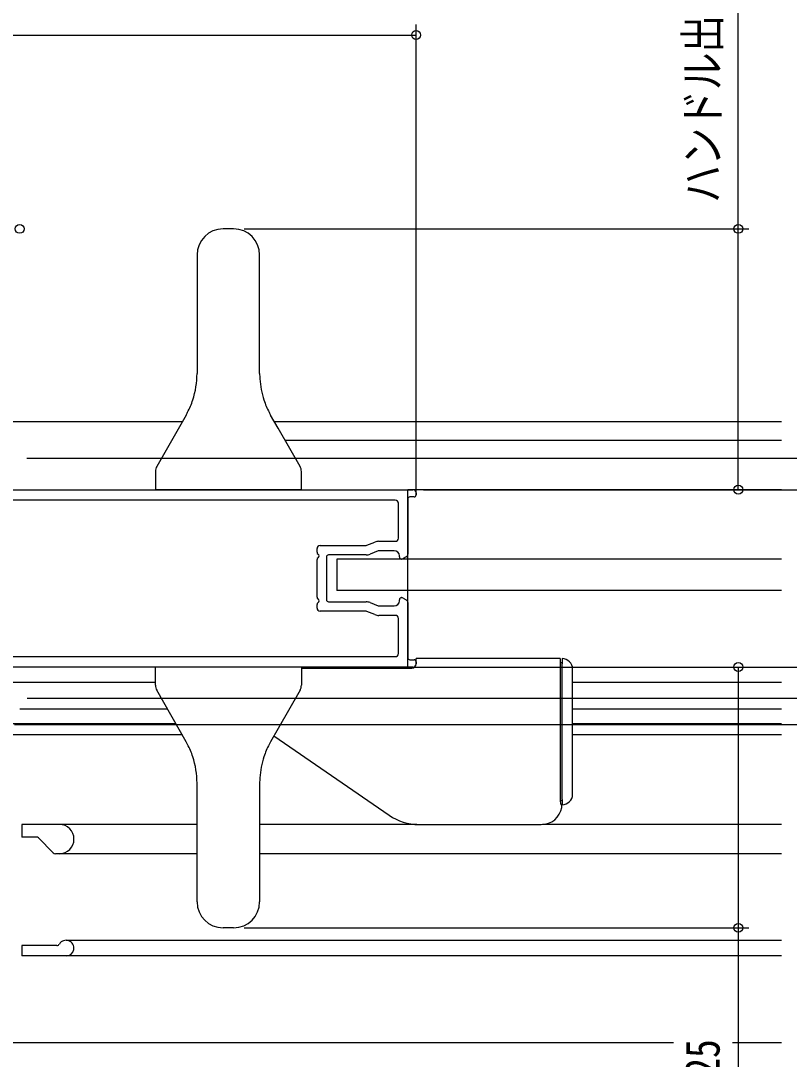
# Model space of a CAD drawing. Units: millimetres, scale not verified. Extents: x -495 to 495, y -800 to 801.
# Drawn here: x 10.1 to 83.8, y 158 to 257.6 of the extents above; entities that cross this region are included whole.
import ezdxf
from ezdxf.enums import TextEntityAlignment as Align

# ---------------------------------------------------------------- set-up
doc = ezdxf.new("R2010")
doc.units = ezdxf.units.MM
doc.header["$LTSCALE"] = 4
for name, color, linetype in [('0-2_YKK_11', 7, 'Continuous'), ('0-4_YKK_12', 2, 'Continuous'), ('0-5_YKK_13', 4, 'Continuous'), ('0-7_YKK_D', 6, 'Continuous')]:
    doc.layers.add(name, color=color, linetype=linetype)
doc.styles.add('ＭＳ ゴシック', font='')
doc.styles.get('ＭＳ ゴシック').set_extended_font_data('MS Gothic')

msp = doc.modelspace()

# ---------------------------------------------------------------- linework, layer by layer
at = {"layer": '0-2_YKK_11'}
for p, q in [((2.8, 212.615), (47.7, 212.615)), ((48, 212.315), (48, 212.115)), ((46, 211.615), (5, 211.615)), ((46.3, 207.965), (46.3, 211.315)), ((47.2, 211.715), (47.2, 206.434)), ((47.8, 211.915), (47.4, 211.915)), ((38.8, 207.265), (43.169, 207.265)), ((43.281, 207.286), (44.048, 207.593)), ((44.42, 207.665), (46, 207.665)), ((38.5, 206.611), (38.5, 206.965)), ((39.4, 206.165), (39.4, 202.065)), ((43.208, 206.365), (39.6, 206.365)), ((44.347, 206.743), (43.579, 206.436)), ((45.9, 206.765), (44.458, 206.765)), ((46.4, 206.165), (46.4, 206.265)), ((47.055, 206.177), (46.772, 206.007)), ((38.5, 202.311), (38.5, 205.918)), ((46.617, 205.965), (46.6, 205.965)), ((46.6, 202.265), (46.617, 202.265)), ((46.772, 202.222), (47.055, 202.052)), ((38.5, 201.265), (38.5, 201.618)), ((39.6, 201.865), (43.208, 201.865)), ((43.579, 201.793), (44.347, 201.486)), ((44.458, 201.465), (45.9, 201.465)), ((46.4, 201.965), (46.4, 202.065)), ((47.2, 201.795), (47.2, 196.515)), ((43.169, 200.965), (38.8, 200.965)), ((44.048, 200.636), (43.281, 200.943)), ((46, 200.565), (44.42, 200.565)), ((46.3, 196.915), (46.3, 200.265)), ((5, 196.615), (46, 196.615)), ((47.4, 196.315), (47.8, 196.315)), ((48, 196.115), (48, 195.915)), ((47.7, 195.615), (2.8, 195.615))]:
    msp.add_line(p, q, dxfattribs=at)
for centre, radius, start, end in [((47.7, 212.315), 0.3, 360, 90), ((47.8, 212.115), 0.2, 270, 360), ((46, 211.315), 0.3, 0, 90), ((47.4, 211.715), 0.2, 90, 180), ((38.8, 206.965), 0.3, 90, 180), ((43.169, 207.565), 0.3, 270, 291.80141), ((44.42, 206.665), 1, 90, 111.80141), ((46, 207.965), 0.3, 270, 0), ((38.7, 206.611), 0.2, 180, 240), ((38.7, 205.918), 0.2, 120, 180), ((38.5, 206.265), 0.2, 300, 60), ((39.6, 206.165), 0.2, 90, 180), ((43.208, 207.365), 1, 270, 291.80141), ((44.458, 206.465), 0.3, 90, 111.80141), ((45.9, 206.265), 0.5, 0, 90), ((46.6, 206.165), 0.2, 180, 270), ((46.9, 206.434), 0.3, 300.96376, 360), ((46.617, 206.265), 0.3, 270, 300.96376), ((38.7, 202.311), 0.2, 180, 240), ((38.5, 201.965), 0.2, 300, 60), ((46.6, 202.065), 0.2, 90, 180), ((46.617, 201.965), 0.3, 59.03624, 90), ((38.7, 201.618), 0.2, 120, 180), ((38.8, 201.265), 0.3, 180, 270), ((39.6, 202.065), 0.2, 180, 270), ((43.208, 200.865), 1, 68.19859, 90), ((44.458, 201.765), 0.3, 248.19859, 270), ((45.9, 201.965), 0.5, 270, 360), ((46.9, 201.795), 0.3, 0, 59.03624), ((43.169, 200.665), 0.3, 68.19859, 90), ((44.42, 201.565), 1, 248.19859, 270), ((46, 200.265), 0.3, 0, 90), ((46, 196.915), 0.3, 270, 0), ((47.4, 196.515), 0.2, 180, 270), ((47.8, 196.115), 0.2, 0, 90), ((47.7, 195.915), 0.3, 270, 0)]:
    msp.add_arc(centre, radius, start, end, dxfattribs=at)
at = {"layer": '0-4_YKK_12'}
for p, q in [((25.575, 219.12), (-2.5, 219.12)), ((83.032, 219.12), (34.426, 219.12)), ((83.032, 217.32), (35.455, 217.32)), ((47.2, 195.615), (47.2, 212.615)), ((83.032, 212.615), (47.2, 212.615)), ((47.2, 195.615), (83.032, 195.615)), ((23, 194.12), (-2.5, 194.12)), ((83.032, 194.12), (63, 194.12)), ((10, 191.62), (24.14, 191.62)), ((63, 191.62), (83.032, 191.62)), ((8.964, 190.193), (24.956, 190.193)), ((63, 190.193), (83.032, 190.193)), ((25.569, 189.12), (-2.5, 189.12)), ((83.032, 189.12), (63, 189.12)), ((27, 180.52), (10.2, 180.52)), ((10.2, 180.52), (10.2, 179.32)), ((48.083, 180.52), (33, 180.52)), ((83.032, 180.52), (60.111, 180.52)), ((11.576, 179.32), (10.2, 179.32)), ((11.788, 179.232), (13.213, 177.808)), ((27, 177.72), (13.425, 177.72)), ((83.032, 177.72), (33, 177.72)), ((14.45, 169.42), (83.032, 169.42)), ((10.2, 168.92), (10.2, 167.92)), ((13.556, 168.92), (10.2, 168.92)), ((83.032, 167.92), (10.2, 167.92)), ((-2.5, 159.619), (72.663, 159.619)), ((78.325, 159.619), (83.032, 159.619))]:
    msp.add_line(p, q, dxfattribs=at)
for centre, radius, start, end in [((13.8, 179.12), 1.4, 270, 90), ((11.576, 179.02), 0.3, 45.00054, 90), ((13.425, 178.02), 0.3, 225.00054, 270), ((14.45, 168.67), 0.75, 270, 148.41186), ((13.556, 169.22), 0.3, 270, 328.41186)]:
    msp.add_arc(centre, radius, start, end, dxfattribs=at)
at = {"layer": '0-5_YKK_13'}
for p, q in [((30.5, 237.615), (29.5, 237.615)), ((27, 235.115), (27, 233.035)), ((33, 233.035), (33, 235.115)), ((33, 223.739), (33, 233.035)), ((25.946, 219.77), (23.132, 214.845)), ((23, 214.349), (23, 212.615)), ((37, 212.615), (37, 214.349)), ((37, 212.615), (23, 212.615)), ((40.404, 205.965), (40.404, 202.965)), ((83.032, 205.965), (40.404, 205.965)), ((83.032, 202.965), (40.404, 202.965)), ((48, 195.917), (48, 196.417)), ((60, 196.417), (48, 196.417)), ((61.765, 196.417), (60, 196.417)), ((61.8, 196.417), (61.765, 196.417)), ((61.8, 196.417), (61.8, 182.817)), ((62, 196.417), (62, 195.917)), ((23, 193.88), (23, 195.615)), ((37, 195.615), (23, 195.615)), ((36.985, 195.517), (47.6, 195.517)), ((37, 195.615), (37, 193.88)), ((62, 196.017), (61.8, 196.017)), ((62, 182.917), (62, 195.917)), ((25.946, 188.459), (23.132, 193.384)), ((34.375, 189.02), (45.418, 181.401)), ((33, 184.49), (33, 175.194)), ((61.8, 182.817), (62, 182.817)), ((62, 182.917), (62, 182.417)), ((48.258, 180.517), (60, 180.517)), ((27, 173.115), (27, 175.194)), ((33, 175.194), (33, 173.115)), ((30.5, 170.615), (29.5, 170.615))]:
    msp.add_line(p, q, dxfattribs=at)
for points in [[(27, 233.035), (27, 224.324), (27, 223.739)], [(36.869, 214.845), (34.768, 218.521), (34.054, 219.77)], [(63, 183.417), (63, 188.517), (63, 195.417)], [(36.869, 193.384), (34.768, 189.708), (34.054, 188.459)], [(27, 175.194), (27, 183.905), (27, 184.49)], [(61.83, 182.597), (61.842, 182.553), (61.87, 182.461), (61.889, 182.407), (61.896, 182.392), (61.896, 182.393)]]:
    msp.add_lwpolyline(points, dxfattribs=at)
for centre, radius, start, end in [((29.5, 235.115), 2.5, 90, 180), ((30.5, 235.115), 2.5, 0, 90), ((19, 223.739), 8, 341.60398, 0), ((41, 223.739), 8, 180, 183.64615), ((41, 223.739), 8, 183.64615, 198.39602), ((19, 223.739), 8, 332.37706, 341.60399), ((41, 223.739), 8, 198.39606, 207.62289), ((19, 223.739), 8, 330.25512, 332.3771), ((41, 223.739), 8, 207.6229, 209.74488), ((24, 214.349), 1, 150.25512, 180), ((36, 214.349), 1, 0, 29.74488), ((62, 195.417), 1, 0, 90), ((47.6, 195.917), 0.4, 270, 0), ((24, 193.88), 1, 180, 209.74488), ((36, 193.88), 1, 330.25512, 0), ((19, 184.49), 8, 27.6229, 29.74488), ((19, 184.49), 8, 18.39601, 27.62294), ((41, 184.49), 8, 152.37711, 161.60394), ((41, 184.49), 8, 150.25512, 152.3771), ((19, 184.49), 8, 0, 18.39602), ((41, 184.49), 8, 161.60398, 176.35385), ((41, 184.49), 8, 176.35385, 180), ((62, 183.417), 1, 270, 0), ((60, 182.517), 2, 270, 349.83575), ((62.598, 182.815), 0.797, 177.92973, 195.92175), ((61.674, 182.217), 0.3, 349.83575, 46.10934), ((48.258, 185.517), 5, 235.40055, 270), ((29.5, 173.115), 2.5, 180, 270), ((30.5, 173.115), 2.5, 270, 0)]:
    msp.add_arc(centre, radius, start, end, dxfattribs=at)
at = {"layer": '0-7_YKK_D'}
for p, q in [((48, 212.075), (48, 257.195)), ((2, 256.195), (48, 256.195)), ((31.5, 237.615), (79.886, 237.615)), ((10.672, 215.621), (103.317, 215.621)), ((48.7, 212.615), (103.317, 212.615)), ((49.697, 212.615), (79.886, 212.615)), ((48.697, 195.615), (79.886, 195.615)), ((48.7, 195.615), (103.298, 195.615)), ((48.703, 195.615), (103.317, 195.615)), ((10.7, 192.62), (103.317, 192.62)), ((10.7, 192.62), (103.317, 192.62)), ((9.5, 190.12), (103.317, 190.12)), ((9.5, 190.12), (103.317, 190.12)), ((31.5, 170.615), (79.886, 170.615))]:
    msp.add_line(p, q, dxfattribs=at)
for points in [[(78.886, 212.615), (78.886, 237.615), (78.886, 277.875)], [(78.886, 195.615), (78.886, 170.615), (78.886, 130.355)]]:
    msp.add_lwpolyline(points, dxfattribs=at)
for centre in [(48, 256.195), (10, 237.615), (78.886, 237.615), (78.886, 212.615), (78.886, 195.615), (78.886, 170.615)]:
    msp.add_circle(centre, 0.425, dxfattribs=at)

# ---------------------------------------------------------------- texts
at = {"layer": '0-7_YKK_D', "style": 'ＭＳ ゴシック', "width": 0.8}
for p in [(78.086, 240.115), (78.086, 131.155)]:
    msp.add_text('ハンドル出幅= 25', height=3.299, rotation=90, dxfattribs=at).set_placement(p, align=Align.BOTTOM_LEFT)

doc.saveas('drawing.dxf')
